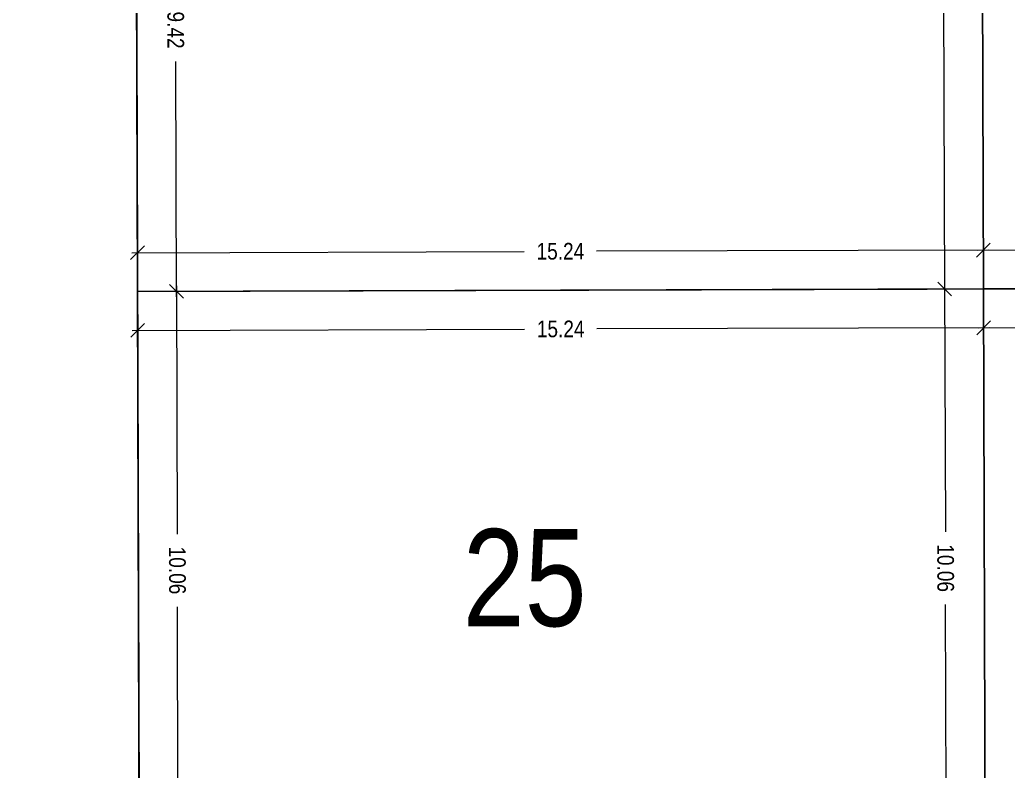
# Model space of a CAD drawing. Header units: millimetres. Extents: x 29397 to 29927, y 26123 to 26652.
# Drawn here: x 29546.64 to 29564.45, y 26355.72 to 26369.26 of the extents above; entities that cross this region are included whole.
import ezdxf
from ezdxf.enums import TextEntityAlignment as Align

# ---------------------------------------------------------------- set-up
doc = ezdxf.new("R2010")
doc.units = ezdxf.units.MM
doc.header["$LTSCALE"] = 0.3
for name, color, linetype in [('_IndivSubPlot', 180, 'Continuous'), ('_IndivSubPlot_DIMENSION', 7, 'Continuous'), ('_InternalRoad', 3, 'Continuous'), ('_MortgageArea', 147, 'Continuous')]:
    doc.layers.add(name, color=color, linetype=linetype)
doc.layers.get('0').off()
doc.styles.add('PreDCRFont', font='ARIALN.TTF')
doc.dimstyles.new('PDCR-PLOT-INT', dxfattribs={"dimtxt": 0.3, "dimasz": 0.25, "dimexe": 0.25, "dimexo": 0.25, "dimgap": 0.25, "dimtad": 0, "dimzin": 0, "dimdsep": 46, "dimtxsty": 'PreDCRFont', "dimblk": 'OBLIQUE', "dimcen": 0.5, "dimdle": 0.1, "dimadec": 0, "dimazin": 0, "dimtfac": 1, "dimtix": 1, "dimtofl": 0, "dimtmove": 1, "dimatfit": 1, "dimfxl": 1, "dimtolj": 1, "dimtzin": 0, "dimlwd": 15, "dimarcsym": 0})

# ---------------------------------------------------------------- blocks, each defined once
blk = doc.blocks.new('_Oblique')
at = {"color": 0, "linetype": 'ByBlock', "lineweight": -2}
blk.add_line((-0.5, -0.5), (0.5, 0.5), dxfattribs=at)
blk = doc.blocks.new('*D297')
at = {"layer": '_IndivSubPlot_DIMENSION', "color": 0, "lineweight": 15, "transparency": 16777216}
for p, q in [((29549.435, 26373.884), (29549.447, 26369.644)), ((29549.464, 26364.267), (29549.451, 26368.507))]:
    blk.add_line(p, q, dxfattribs=at)
at = {"layer": '_IndivSubPlot_DIMENSION', "color": 0, "lineweight": 15, "transparency": 16777216, "xscale": 0.25, "yscale": 0.25, "zscale": 0.25}
for p, rotation in [((29549.435, 26373.784), 90.17353337463595), ((29549.463, 26364.367), 270.173533374636)]:
    blk.add_blockref('_Oblique', p, dxfattribs=dict(at, rotation=rotation))
at = {"layer": '_IndivSubPlot_DIMENSION', "color": 0, "lineweight": 15, "transparency": 16777216, "insert": (29549.449, 26369.076), "char_height": 0.3, "attachment_point": 5, "rotation": 270.1735, "style": 'PreDCRFont'}
blk.add_mtext('\\A1;9.42', dxfattribs=at)
blk = doc.blocks.new('*D298')
at = {"layer": '_IndivSubPlot_DIMENSION', "color": 0, "lineweight": 15, "transparency": 16777216}
for p, q in [((29548.661, 26365.064), (29555.728, 26365.086)), ((29564.101, 26365.111), (29557.034, 26365.09))]:
    blk.add_line(p, q, dxfattribs=at)
at = {"layer": '_IndivSubPlot_DIMENSION', "color": 0, "lineweight": 15, "transparency": 16777216, "xscale": 0.25, "yscale": 0.25, "zscale": 0.25}
for p, rotation in [((29548.761, 26365.065), 180.1735333746607), ((29564.001, 26365.111), 0.1735333746607057)]:
    blk.add_blockref('_Oblique', p, dxfattribs=dict(at, rotation=rotation))
at = {"layer": '_IndivSubPlot_DIMENSION', "color": 0, "lineweight": 15, "transparency": 16777216, "insert": (29556.381, 26365.088), "char_height": 0.3, "attachment_point": 5, "rotation": 0.1735, "style": 'PreDCRFont'}
blk.add_mtext('\\A1;15.24', dxfattribs=at)
blk = doc.blocks.new('*D299')
at = {"layer": '_IndivSubPlot_DIMENSION', "color": 0, "lineweight": 15, "transparency": 16777216}
for p, q in [((29563.264, 26377.356), (29563.282, 26371.487)), ((29563.304, 26364.309), (29563.286, 26370.178))]:
    blk.add_line(p, q, dxfattribs=at)
at = {"layer": '_IndivSubPlot_DIMENSION', "color": 0, "lineweight": 15, "transparency": 16777216, "xscale": 0.25, "yscale": 0.25, "zscale": 0.25}
for p, rotation in [((29563.264, 26377.256), 90.17353337462663), ((29563.303, 26364.409), 270.1735333746266)]:
    blk.add_blockref('_Oblique', p, dxfattribs=dict(at, rotation=rotation))
at = {"layer": '_IndivSubPlot_DIMENSION', "color": 0, "lineweight": 15, "transparency": 16777216, "insert": (29563.284, 26370.832), "char_height": 0.3, "attachment_point": 5, "rotation": 270.1735, "style": 'PreDCRFont'}
blk.add_mtext('\\A1;12.85', dxfattribs=at)
blk = doc.blocks.new('*D355')
at = {"layer": '_IndivSubPlot_DIMENSION', "color": 0, "lineweight": 15, "transparency": 16777216}
for p, q in [((29563.901, 26365.111), (29570.968, 26365.132)), ((29579.341, 26365.157), (29572.274, 26365.136))]:
    blk.add_line(p, q, dxfattribs=at)
at = {"layer": '_IndivSubPlot_DIMENSION', "color": 0, "lineweight": 15, "transparency": 16777216, "xscale": 0.25, "yscale": 0.25, "zscale": 0.25}
for p, rotation in [((29564.001, 26365.111), 180.1735333746608), ((29579.241, 26365.157), 0.1735333746607948)]:
    blk.add_blockref('_Oblique', p, dxfattribs=dict(at, rotation=rotation))
at = {"layer": '_IndivSubPlot_DIMENSION', "color": 0, "lineweight": 15, "transparency": 16777216, "insert": (29571.621, 26365.134), "char_height": 0.3, "attachment_point": 5, "rotation": 0.1735, "style": 'PreDCRFont'}
blk.add_mtext('\\A1;15.24', dxfattribs=at)
blk = doc.blocks.new('*D1085')
at = {"layer": '_IndivSubPlot_DIMENSION', "color": 0, "lineweight": 15, "transparency": 16777216}
for p, q in [((29563.905, 26363.711), (29570.972, 26363.732)), ((29579.345, 26363.757), (29572.279, 26363.736))]:
    blk.add_line(p, q, dxfattribs=at)
at = {"layer": '_IndivSubPlot_DIMENSION', "color": 0, "lineweight": 15, "transparency": 16777216, "xscale": 0.25, "yscale": 0.25, "zscale": 0.25}
for p, rotation in [((29564.005, 26363.711), 180.1735333746608), ((29579.245, 26363.757), 0.1735333746607726)]:
    blk.add_blockref('_Oblique', p, dxfattribs=dict(at, rotation=rotation))
at = {"layer": '_IndivSubPlot_DIMENSION', "color": 0, "lineweight": 15, "transparency": 16777216, "insert": (29571.625, 26363.734), "char_height": 0.3, "attachment_point": 5, "rotation": 0.1735, "style": 'PreDCRFont'}
blk.add_mtext('\\A1;15.24', dxfattribs=at)
blk = doc.blocks.new('*D1089')
at = {"layer": '_IndivSubPlot_DIMENSION', "color": 0, "lineweight": 15, "transparency": 16777216}
for p, q in [((29548.666, 26363.664), (29555.732, 26363.686)), ((29564.105, 26363.711), (29557.039, 26363.69))]:
    blk.add_line(p, q, dxfattribs=at)
at = {"layer": '_IndivSubPlot_DIMENSION', "color": 0, "lineweight": 15, "transparency": 16777216, "xscale": 0.25, "yscale": 0.25, "zscale": 0.25}
for p, rotation in [((29548.766, 26363.665), 180.1735333746607), ((29564.005, 26363.711), 0.1735333746606926)]:
    blk.add_blockref('_Oblique', p, dxfattribs=dict(at, rotation=rotation))
at = {"layer": '_IndivSubPlot_DIMENSION', "color": 0, "lineweight": 15, "transparency": 16777216, "insert": (29556.386, 26363.688), "char_height": 0.3, "attachment_point": 5, "rotation": 0.1735, "style": 'PreDCRFont'}
blk.add_mtext('\\A1;15.24', dxfattribs=at)
blk = doc.blocks.new('*D1090')
at = {"layer": '_IndivSubPlot_DIMENSION', "color": 0, "lineweight": 15, "transparency": 16777216}
for p, q in [((29549.463, 26364.467), (29549.477, 26359.99)), ((29549.494, 26354.207), (29549.481, 26358.683))]:
    blk.add_line(p, q, dxfattribs=at)
at = {"layer": '_IndivSubPlot_DIMENSION', "color": 0, "lineweight": 15, "transparency": 16777216, "xscale": 0.25, "yscale": 0.25, "zscale": 0.25}
for p, rotation in [((29549.463, 26364.367), 90.17353337463338), ((29549.494, 26354.307), 270.1735333746334)]:
    blk.add_blockref('_Oblique', p, dxfattribs=dict(at, rotation=rotation))
at = {"layer": '_IndivSubPlot_DIMENSION', "color": 0, "lineweight": 15, "transparency": 16777216, "insert": (29549.479, 26359.337), "char_height": 0.3, "attachment_point": 5, "rotation": 270.1735, "style": 'PreDCRFont'}
blk.add_mtext('\\A1;10.06', dxfattribs=at)
blk = doc.blocks.new('*D1092')
at = {"layer": '_IndivSubPlot_DIMENSION', "color": 0, "lineweight": 15, "transparency": 16777216}
for p, q in [((29563.303, 26364.509), (29563.317, 26360.032)), ((29563.334, 26354.249), (29563.321, 26358.725))]:
    blk.add_line(p, q, dxfattribs=at)
at = {"layer": '_IndivSubPlot_DIMENSION', "color": 0, "lineweight": 15, "transparency": 16777216, "xscale": 0.25, "yscale": 0.25, "zscale": 0.25}
for p, rotation in [((29563.303, 26364.409), 90.17353337461243), ((29563.334, 26354.349), 270.1735333746124)]:
    blk.add_blockref('_Oblique', p, dxfattribs=dict(at, rotation=rotation))
at = {"layer": '_IndivSubPlot_DIMENSION', "color": 0, "lineweight": 15, "transparency": 16777216, "insert": (29563.319, 26359.379), "char_height": 0.3, "attachment_point": 5, "rotation": 270.1735, "style": 'PreDCRFont'}
blk.add_mtext('\\A1;10.06', dxfattribs=at)

msp = doc.modelspace()

# ---------------------------------------------------------------- linework, layer by layer
at = {"layer": '_IndivSubPlot'}
for points in [[(29573.463, 26380.222), (29563.964, 26377.258), (29564.003, 26364.411), (29579.243, 26364.457)], [(29548.735, 26373.782), (29548.763, 26364.365), (29564.003, 26364.411), (29563.964, 26377.258)]]:
    msp.add_lwpolyline(points, dxfattribs=at)
for points in [[(29564.003, 26364.411), (29548.763, 26364.365), (29548.794, 26354.305), (29564.034, 26354.351)], [(29579.243, 26364.457), (29564.003, 26364.411), (29564.034, 26354.351), (29579.274, 26354.397)]]:
    msp.add_lwpolyline(points, close=True, dxfattribs=at)
at = {"layer": '_InternalRoad'}
msp.add_lwpolyline([(29548.726, 26376.782), (29545.922, 26376.782), (29536.732, 26374.806), (29536.976, 26294.01), (29538.129, 26293.912), (29548.977, 26293.945)], close=True, dxfattribs=at)
at = {"layer": '_MortgageArea'}
msp.add_lwpolyline([(29579.243, 26364.457), (29548.763, 26364.365), (29548.977, 26293.945), (29579.457, 26294.037)], close=True, dxfattribs=at)

# ---------------------------------------------------------------- texts
at = {"layer": '_IndivSubPlot', "lineweight": 30, "style": 'PreDCRFont'}
msp.add_text('25', height=1.75, dxfattribs=at).set_placement((29555.738, 26359.208), align=Align.MIDDLE_CENTER)

# ---------------------------------------------------------------- dimensions: what is measured, and where the dimension line sits
at = {"layer": '_IndivSubPlot_DIMENSION', "lineweight": 15}
for p1, p2, text, picture, middle in [((29563.303, 26364.409), (29563.264, 26377.256), '12.85', '*D299', (29563.284, 26370.832)), ((29549.435, 26373.784), (29549.463, 26364.367), '9.42', '*D297', (29549.449, 26369.076)), ((29548.761, 26365.065), (29564.001, 26365.111), '15.24', '*D298', (29556.381, 26365.088)), ((29564.001, 26365.111), (29579.241, 26365.157), '15.24', '*D355', (29571.621, 26365.134)), ((29549.463, 26364.367), (29549.494, 26354.307), '10.06', '*D1090', (29549.479, 26359.337)), ((29563.334, 26354.349), (29563.303, 26364.409), '10.06', '*D1092', (29563.319, 26359.379)), ((29564.005, 26363.711), (29548.766, 26363.665), '15.24', '*D1089', (29556.386, 26363.688)), ((29579.245, 26363.757), (29564.005, 26363.711), '15.24', '*D1085', (29571.625, 26363.734))]:
    dim = msp.add_aligned_dim(p1=p1, p2=p2, distance=0, text=text, dimstyle='PDCR-PLOT-INT', dxfattribs=at)
    dim.commit()
    dim.dimension.update_dxf_attribs({"geometry": picture, "text_midpoint": middle})

doc.saveas('drawing.dxf')
